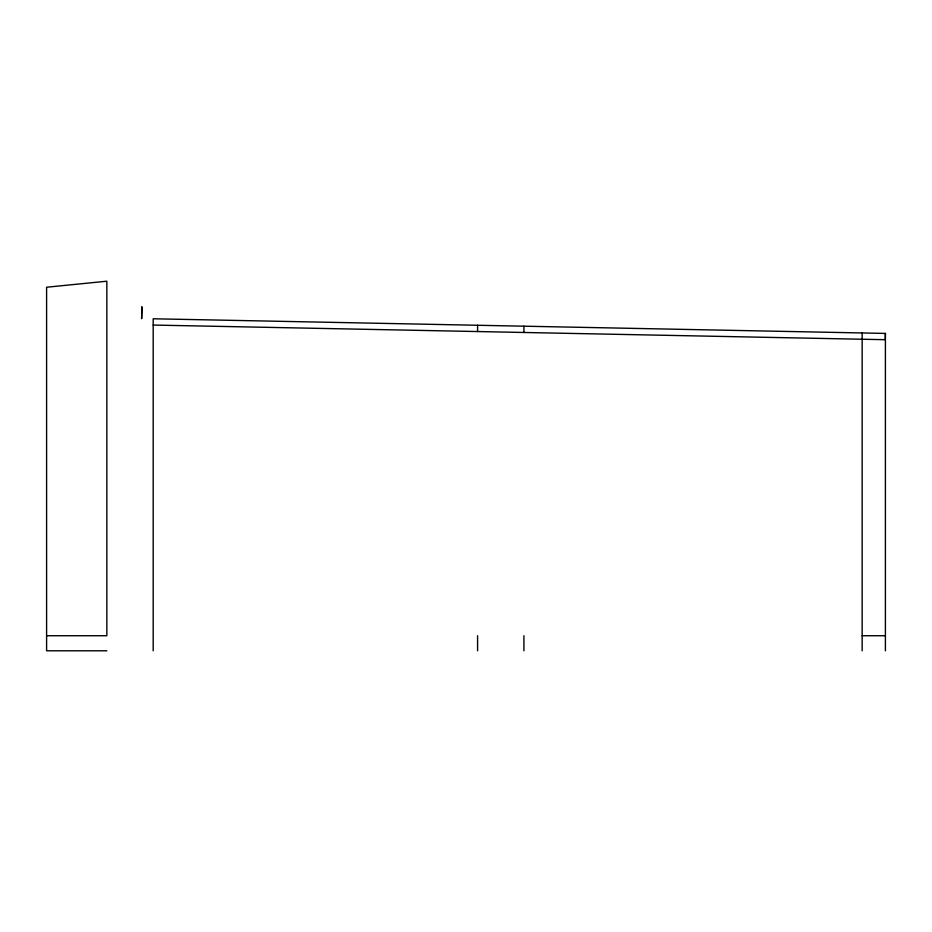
<?xml version="1.0" encoding="UTF-8"?>
<svg xmlns="http://www.w3.org/2000/svg" width="932" height="932" viewBox="0 0 932 932"><rect width="100%" height="100%" fill="white"/><g stroke="black" fill="none" stroke-linecap="round" stroke-linejoin="round"><path stroke-width="1.4" d="M153.186 650.792L153.186 318.779L885.4 333.423L885.272 339.702L153.186 325.058M46.6 635.729L106.842 635.729L106.842 281.208L46.6 287.231L46.6 650.792L106.842 650.792M862.158 635.729L885.4 635.729M885.4 333.423L885.4 650.792M862.158 332.957L862.158 650.792M523.924 326.188L523.924 332.468M523.924 635.729L523.924 650.792M477.58 325.268L477.58 331.547M477.58 635.729L477.58 650.792M141.874 306.966L141.641 318.546L141.874 306.966"/></g></svg>
